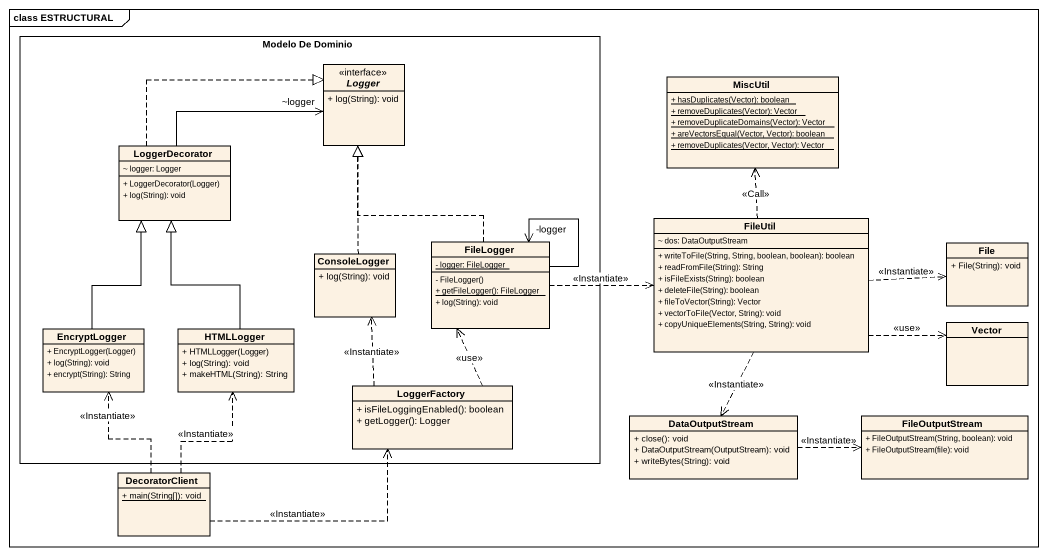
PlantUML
@startuml
mainframe class ESTRUCTURAL
hide circle
hide empty members
skinparam classAttributeIconSize 0
rectangle "Modelo De Dominio" as Modelo_De_Dominio {
  interface Logger {
    + log(String): void
  }
  class LoggerDecorator {
    ~ logger: Logger
    + LoggerDecorator(Logger)
    + log(String): void
  }
  class ConsoleLogger {
    + log(String): void
  }
  class FileLogger {
    {static} - logger: FileLogger
    - FileLogger()
    {static} + getFileLogger(): FileLogger
    + log(String): void
  }
  class EncryptLogger {
    + EncryptLogger(Logger)
    + log(String): void
    + encrypt(String): String
  }
  class HTMLLogger {
    + HTMLLogger(Logger)
    + log(String): void
    + makeHTML(String): String
  }
  class LoggerFactory {
    + isFileLoggingEnabled(): boolean
    + getLogger(): Logger
  }
}
class MiscUtil {
  {static} + hasDuplicates(Vector): boolean
  {static} + removeDuplicates(Vector): Vector
  {static} + removeDuplicateDomains(Vector): Vector
  {static} + areVectorsEqual(Vector, Vector): boolean
  {static} + removeDuplicates(Vector, Vector): Vector
}
class FileUtil {
  ~ dos: DataOutputStream
  + writeToFile(String, String, boolean, boolean): boolean
  + readFromFile(String): String
  + isFileExists(String): boolean
  + deleteFile(String): boolean
  + fileToVector(String): Vector
  + vectorToFile(Vector, String): void
  + copyUniqueElements(String, String): void
}
class "File" as File_ {
  + File(String): void
}
class Vector
class DataOutputStream {
  + close(): void
  + DataOutputStream(OutputStream): void
  + writeBytes(String): void
}
class FileOutputStream {
  + FileOutputStream(String, boolean): void
  + FileOutputStream(file): void
}
class DecoratorClient {
  {static} + main(String[]): void
}
LoggerDecorator -right-> "~logger" Logger
LoggerDecorator .right.|> Logger
FileUtil .up.> MiscUtil : <<Call>>
FileUtil .right.> File_ : <<Instantiate>>
FileUtil .right.> Vector : <<use>>
FileUtil ..> DataOutputStream : <<Instantiate>>
ConsoleLogger .up.|> Logger
FileLogger .up.|> Logger
FileLogger .right.> FileUtil : <<Instantiate>>
FileLogger --> "-logger" FileLogger
EncryptLogger -up-|> LoggerDecorator
HTMLLogger -up-|> LoggerDecorator
LoggerFactory .up.> ConsoleLogger : <<Instantiate>>
LoggerFactory .up.> FileLogger : <<use>>
DataOutputStream .right.> FileOutputStream : <<Instantiate>>
DecoratorClient .up.> EncryptLogger : <<Instantiate>>
DecoratorClient .up.> HTMLLogger : <<Instantiate>>
DecoratorClient .right.> LoggerFactory : <<Instantiate>>
@enduml
